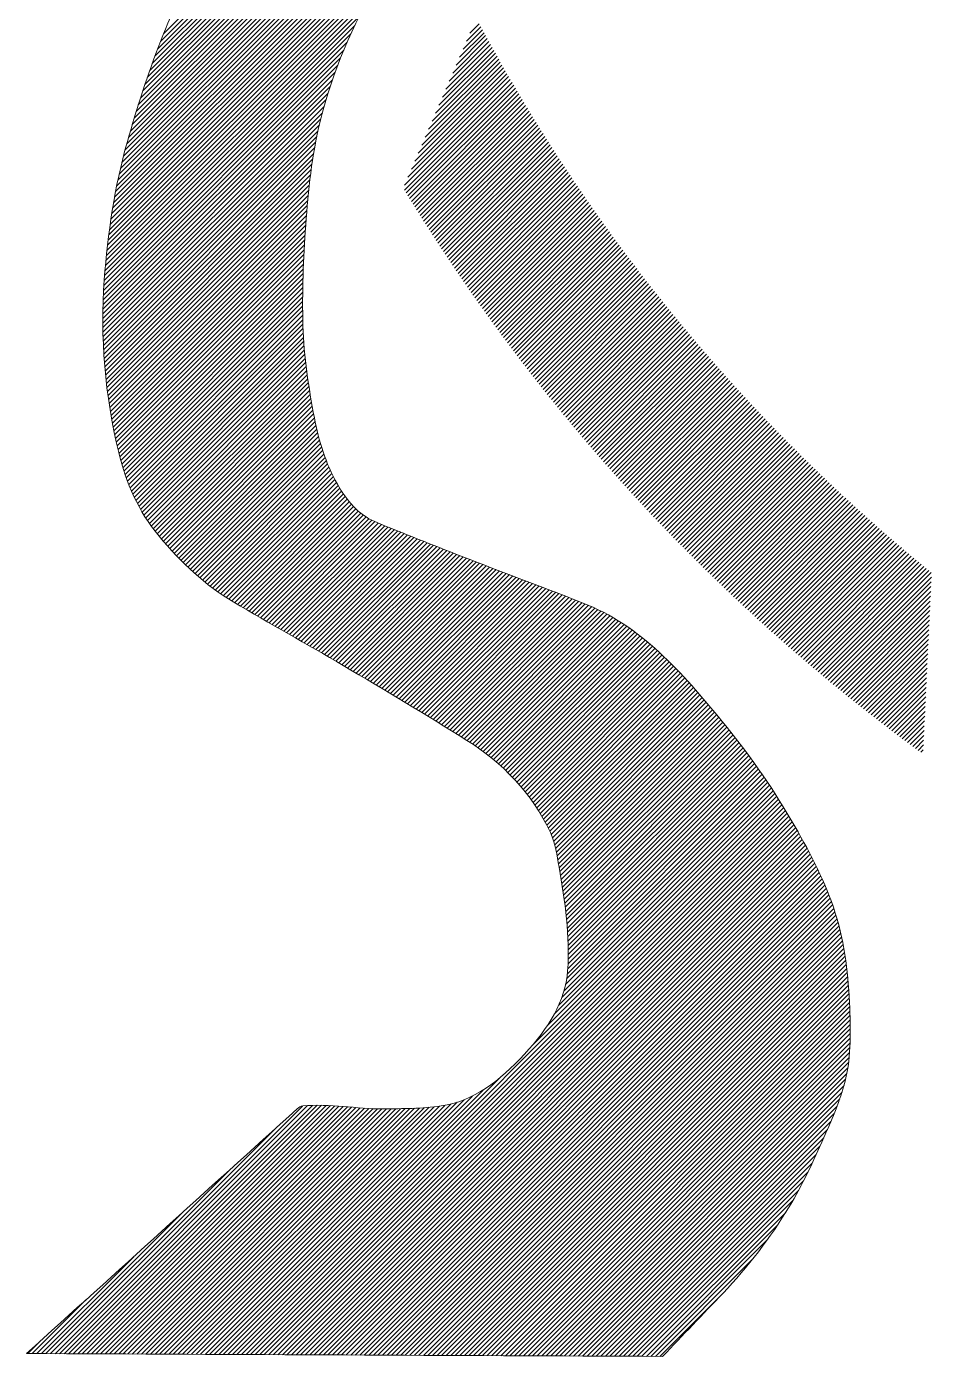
# Model space of a CAD drawing. Header units: inches. Extents: x 35 to 2894, y 23 to 617.
# Drawn here: x 835.13 to 840.73, y 117.61 to 125.84 of the extents above; entities that cross this region are included whole.
import ezdxf

# ---------------------------------------------------------------- set-up
doc = ezdxf.new("R2010")
doc.units = ezdxf.units.IN
doc.header["$MEASUREMENT"] = 0
doc.layers.add('ONDOCS', color=7, linetype='Continuous', lineweight=0)

msp = doc.modelspace()

# ---------------------------------------------------------------- linework, layer by layer
at = {"layer": 'ONDOCS', "color": 7, "linetype": 'Continuous', "lineweight": 0, "ltscale": 100}
for p, q in [((835.8201, 125.3581), (840.2265, 129.7646)), ((835.8334, 125.3997), (840.1882, 129.7545)), ((835.8471, 125.4417), (840.1499, 129.7446)), ((835.8612, 125.4842), (840.1117, 129.7346)), ((835.8759, 125.5272), (840.0734, 129.7247)), ((835.8911, 125.5707), (840.0351, 129.7146)), ((835.9069, 125.6148), (839.9966, 129.7044)), ((835.9233, 125.6595), (839.9579, 129.694)), ((835.9404, 125.7048), (839.9188, 129.6833)), ((835.9582, 125.751), (839.8794, 129.6722)), ((835.9768, 125.7978), (839.8396, 129.6606)), ((835.8072, 125.317), (839.1191, 128.6288)), ((835.7947, 125.2762), (838.8759, 128.3573)), ((835.7826, 125.2358), (838.7097, 128.1628)), ((835.7708, 125.1957), (838.5761, 128.001)), ((835.7594, 125.156), (838.4616, 127.8582)), ((835.7483, 125.1166), (838.3599, 127.7282)), ((835.7377, 125.0777), (838.2676, 127.6076)), ((835.7278, 125.0395), (838.1825, 127.4942)), ((835.7185, 125.0019), (838.1032, 127.3866)), ((835.7097, 124.9649), (838.0285, 127.2836)), ((835.7015, 124.9283), (837.9579, 127.1848)), ((835.6937, 124.8923), (837.8925, 127.0911)), ((835.6864, 124.8566), (837.832, 127.0022)), ((835.6795, 124.8215), (837.7755, 126.9174)), ((835.673, 124.7867), (837.7224, 126.836)), ((835.6669, 124.7523), (837.6722, 126.7576)), ((835.6612, 124.7182), (837.6247, 126.6817)), ((835.6507, 124.6511), (837.5361, 126.5366)), ((835.6558, 124.6845), (837.5794, 126.6081)), ((835.6459, 124.618), (837.4946, 126.4668)), ((835.6414, 124.5852), (837.4547, 126.3986)), ((835.6371, 124.5527), (837.4163, 126.3318)), ((835.6294, 124.4884), (837.3432, 126.2022)), ((835.6332, 124.5204), (837.3791, 126.2664)), ((835.6259, 124.4566), (837.3084, 126.1391)), ((835.6226, 124.425), (837.2749, 126.0773)), ((835.6167, 124.3625), (837.2138, 125.9596)), ((835.6196, 124.3937), (837.2434, 126.0175)), ((835.614, 124.3316), (837.1861, 125.9037)), ((835.6092, 124.2701), (837.1361, 125.797)), ((835.6115, 124.3008), (837.1603, 125.8495)), ((837.8096, 125.6534), (837.961, 125.8048)), ((837.8309, 125.703), (837.9511, 125.8232)), ((837.8522, 125.7526), (837.9412, 125.8416)), ((837.8735, 125.8022), (837.9313, 125.86)), ((835.6072, 124.2398), (837.1136, 125.7462)), ((837.703, 125.4054), (838.0111, 125.7135)), ((837.7243, 125.455), (838.001, 125.7317)), ((837.7456, 125.5046), (837.991, 125.7499)), ((837.767, 125.5542), (837.9809, 125.7682)), ((837.7883, 125.6038), (837.9709, 125.7865)), ((835.6039, 124.1799), (837.0731, 125.6492)), ((835.6054, 124.2097), (837.0926, 125.697)), ((837.6178, 125.207), (838.0517, 125.6409)), ((837.6391, 125.2566), (838.0415, 125.659)), ((837.6604, 125.3062), (838.0313, 125.6771)), ((837.6817, 125.3558), (838.0212, 125.6953)), ((835.6017, 124.1212), (837.0381, 125.5576)), ((835.6027, 124.1504), (837.055, 125.6027)), ((837.5112, 124.959), (838.103, 125.5508)), ((837.5326, 125.0086), (838.0927, 125.5687)), ((837.5539, 125.0582), (838.0824, 125.5867)), ((837.5752, 125.1078), (838.0721, 125.6047)), ((837.5965, 125.1574), (838.0619, 125.6228)), ((835.6006, 124.0635), (837.008, 125.4708)), ((835.6011, 124.0922), (837.0225, 125.5136)), ((837.468, 124.8308), (838.1342, 125.497)), ((837.4686, 124.8598), (838.1238, 125.5149)), ((837.4787, 124.8132), (838.1446, 125.4792)), ((837.4894, 124.7956), (838.1551, 125.4614)), ((837.4899, 124.9094), (838.1134, 125.5328)), ((835.6004, 124.035), (836.9945, 125.4291)), ((835.6005, 124.0067), (836.9821, 125.3883)), ((837.5002, 124.7781), (838.1656, 125.4436)), ((837.5109, 124.7606), (838.1761, 125.4258)), ((837.5217, 124.7431), (838.1867, 125.4081)), ((837.5326, 124.7257), (838.1973, 125.3903)), ((835.6008, 123.9787), (836.9706, 125.3485)), ((835.6013, 123.9509), (836.9599, 125.3096)), ((837.5434, 124.7082), (838.2079, 125.3727)), ((837.5543, 124.6908), (838.2185, 125.355)), ((837.5652, 124.6734), (838.2292, 125.3374)), ((837.5762, 124.6561), (838.2399, 125.3198)), ((837.5871, 124.6387), (838.2506, 125.3022)), ((835.602, 123.9234), (836.9502, 125.2715)), ((835.6029, 123.896), (836.9412, 125.2342)), ((837.5981, 124.6214), (838.2613, 125.2846)), ((837.6091, 124.6041), (838.2721, 125.2671)), ((837.6202, 124.5869), (838.2829, 125.2496)), ((837.6312, 124.5696), (838.2937, 125.2322)), ((837.6423, 124.5524), (838.3046, 125.2147)), ((835.6041, 123.8689), (836.9329, 125.1977)), ((835.6054, 123.8419), (836.9253, 125.1618)), ((837.6534, 124.5353), (838.3155, 125.1973)), ((837.6646, 124.5181), (838.3264, 125.1799)), ((837.6757, 124.501), (838.3373, 125.1626)), ((837.6869, 124.4839), (838.3483, 125.1452)), ((835.607, 123.8152), (836.9184, 125.1266)), ((835.6087, 123.7886), (836.912, 125.0919)), ((835.6107, 123.7623), (836.9061, 125.0577)), ((837.6981, 124.4668), (838.3593, 125.1279)), ((837.7094, 124.4497), (838.3703, 125.1107)), ((837.7206, 124.4327), (838.3814, 125.0934)), ((837.7319, 124.4157), (838.3924, 125.0762)), ((837.7432, 124.3987), (838.4035, 125.059)), ((835.6128, 123.7361), (836.9006, 125.024)), ((835.6151, 123.7101), (836.8956, 124.9906)), ((837.7546, 124.3817), (838.4147, 125.0418)), ((837.7659, 124.3648), (838.4258, 125.0247)), ((837.7773, 124.3479), (838.437, 125.0076)), ((837.7887, 124.331), (838.4482, 124.9905)), ((837.8002, 124.3142), (838.4595, 124.9734)), ((835.6176, 123.6843), (836.891, 124.9577)), ((835.6202, 123.6586), (836.8867, 124.9251)), ((835.623, 123.6332), (836.8827, 124.8928)), ((837.8116, 124.2973), (838.4707, 124.9564)), ((837.8231, 124.2805), (838.482, 124.9394)), ((837.8346, 124.2637), (838.4933, 124.9224)), ((837.8462, 124.247), (838.5047, 124.9055)), ((837.8577, 124.2302), (838.516, 124.8886)), ((835.626, 123.6079), (836.879, 124.8608)), ((835.6292, 123.5827), (836.8756, 124.8291)), ((837.8693, 124.2135), (838.5274, 124.8717)), ((837.8809, 124.1968), (838.5389, 124.8548)), ((837.8925, 124.1802), (838.5503, 124.838)), ((837.9042, 124.1635), (838.5618, 124.8211)), ((837.9159, 124.1469), (838.5733, 124.8043)), ((835.6325, 123.5578), (836.8724, 124.7976)), ((835.636, 123.533), (836.8694, 124.7663)), ((835.6396, 123.5083), (836.8666, 124.7352)), ((837.9276, 124.1303), (838.5848, 124.7876)), ((837.9393, 124.1138), (838.5964, 124.7708)), ((837.9511, 124.0972), (838.608, 124.7541)), ((837.9629, 124.0807), (838.6196, 124.7374)), ((837.9747, 124.0642), (838.6312, 124.7208)), ((835.6434, 123.4838), (836.864, 124.7043)), ((835.6474, 123.4594), (836.8615, 124.6736)), ((835.6515, 123.4352), (836.8592, 124.6429)), ((837.9865, 124.0478), (838.6429, 124.7042)), ((837.9983, 124.0313), (838.6546, 124.6876)), ((838.0102, 124.0149), (838.6663, 124.671)), ((838.0221, 123.9985), (838.678, 124.6544)), ((838.034, 123.9821), (838.6898, 124.6379)), ((835.6557, 123.4112), (836.857, 124.6124)), ((835.6601, 123.3872), (836.8548, 124.582)), ((838.046, 123.9658), (838.7016, 124.6214)), ((838.058, 123.9495), (838.7134, 124.6049)), ((838.07, 123.9332), (838.7253, 124.5885)), ((838.082, 123.9169), (838.7372, 124.5721)), ((838.094, 123.9007), (838.7491, 124.5557)), ((835.6646, 123.3635), (836.8528, 124.5517)), ((835.6692, 123.3398), (836.851, 124.5216)), ((835.674, 123.3163), (836.8492, 124.4915)), ((838.1061, 123.8844), (838.761, 124.5393)), ((838.1182, 123.8682), (838.7729, 124.523)), ((838.1303, 123.8521), (838.7849, 124.5066)), ((838.1425, 123.8359), (838.7969, 124.4904)), ((838.1546, 123.8198), (838.809, 124.4741)), ((835.6789, 123.2929), (836.8475, 124.4615)), ((835.684, 123.2697), (836.846, 124.4317)), ((835.6892, 123.2466), (836.8446, 124.402)), ((838.1668, 123.8037), (838.821, 124.4579)), ((838.1791, 123.7876), (838.8331, 124.4416)), ((838.1913, 123.7715), (838.8452, 124.4255)), ((838.2036, 123.7555), (838.8573, 124.4093)), ((838.2158, 123.7395), (838.8695, 124.3932)), ((835.6945, 123.2236), (836.8433, 124.3724)), ((835.6999, 123.2007), (836.8421, 124.3429)), ((835.7056, 123.1781), (836.8411, 124.3136)), ((838.2282, 123.7235), (838.8817, 124.3771)), ((838.2405, 123.7076), (838.8939, 124.361)), ((838.2529, 123.6916), (838.9062, 124.3449)), ((838.2652, 123.6757), (838.9184, 124.3289)), ((838.2776, 123.6598), (838.9307, 124.3129)), ((835.7115, 123.1558), (836.8402, 124.2844)), ((835.7177, 123.1337), (836.8394, 124.2553)), ((835.7242, 123.1119), (836.8388, 124.2264)), ((838.2901, 123.644), (838.943, 124.2969)), ((838.3025, 123.6281), (838.9554, 124.281)), ((838.315, 123.6123), (838.9677, 124.265)), ((838.3275, 123.5965), (838.9801, 124.2492)), ((838.3401, 123.5808), (838.9926, 124.2333)), ((835.731, 123.0904), (836.8383, 124.1976)), ((835.7381, 123.0691), (836.838, 124.169)), ((838.3526, 123.565), (839.005, 124.2174)), ((838.3652, 123.5493), (839.0175, 124.2016)), ((838.3778, 123.5336), (839.03, 124.1858)), ((838.3904, 123.5179), (839.0425, 124.17)), ((838.4031, 123.5023), (839.0551, 124.1543)), ((835.7454, 123.0481), (836.8378, 124.1405)), ((835.753, 123.0275), (836.8377, 124.1122)), ((835.7609, 123.0071), (836.8378, 124.084)), ((838.4157, 123.4867), (839.0676, 124.1386)), ((838.4284, 123.4711), (839.0802, 124.1229)), ((838.4411, 123.4555), (839.0929, 124.1072)), ((838.4539, 123.4399), (839.1055, 124.0916)), ((838.4667, 123.4244), (839.1182, 124.076)), ((835.7691, 122.987), (836.838, 124.0559)), ((835.7775, 122.9671), (836.8384, 124.028)), ((835.7863, 122.9476), (836.839, 124.0003)), ((838.4794, 123.4089), (839.1309, 124.0604)), ((838.4923, 123.3934), (839.1436, 124.0448)), ((838.5051, 123.378), (839.1564, 124.0293)), ((838.518, 123.3625), (839.1692, 124.0138)), ((838.5308, 123.3471), (839.182, 123.9983)), ((838.5437, 123.3317), (839.1948, 123.9828)), ((835.7953, 122.9283), (836.8397, 123.9727)), ((835.8046, 122.9093), (836.8408, 123.9455)), ((835.8142, 122.8906), (836.8422, 123.9186)), ((838.5567, 123.3164), (839.2077, 123.9674)), ((838.5696, 123.301), (839.2206, 123.952)), ((838.5826, 123.2857), (839.2335, 123.9366)), ((838.5956, 123.2704), (839.2464, 123.9212)), ((838.6087, 123.2552), (839.2594, 123.9059)), ((835.8241, 122.8722), (836.8439, 123.892)), ((835.8342, 122.854), (836.8458, 123.8656)), ((835.8446, 122.8361), (836.8481, 123.8396)), ((835.8553, 122.8185), (836.8505, 123.8137)), ((838.6217, 123.2399), (839.2724, 123.8906)), ((838.6348, 123.2247), (839.2854, 123.8753)), ((838.6479, 123.2095), (839.2984, 123.86)), ((838.661, 123.1943), (839.3115, 123.8448)), ((838.6741, 123.1792), (839.3246, 123.8296)), ((838.6873, 123.1641), (839.3377, 123.8144)), ((835.8662, 122.8011), (836.8532, 123.7881)), ((835.8774, 122.784), (836.8561, 123.7627)), ((835.8889, 122.7672), (836.8592, 123.7375)), ((838.7005, 123.149), (839.3508, 123.7993)), ((838.7137, 123.1339), (839.364, 123.7841)), ((838.727, 123.1188), (839.3772, 123.769)), ((838.7402, 123.1038), (839.3904, 123.754)), ((838.7535, 123.0888), (839.4036, 123.7389)), ((835.9006, 122.7506), (836.8624, 123.7124)), ((835.9126, 122.7343), (836.8658, 123.6875)), ((835.9248, 122.7183), (836.8693, 123.6628)), ((838.7668, 123.0738), (839.4169, 123.7239)), ((838.7802, 123.0588), (839.4302, 123.7089)), ((838.7935, 123.0439), (839.4435, 123.6939)), ((838.8069, 123.029), (839.4569, 123.679)), ((838.8203, 123.0141), (839.4702, 123.664)), ((838.8337, 122.9992), (839.4836, 123.6491)), ((835.9373, 122.7024), (836.873, 123.6382)), ((835.95, 122.6868), (836.8768, 123.6137)), ((835.9629, 122.6714), (836.8807, 123.5893)), ((838.8472, 122.9844), (839.4971, 123.6343)), ((838.8607, 122.9696), (839.5105, 123.6194)), ((838.8742, 122.9548), (839.524, 123.6046)), ((838.8877, 122.94), (839.5375, 123.5898)), ((838.9012, 122.9253), (839.551, 123.575)), ((835.9758, 122.6561), (836.8847, 123.565)), ((835.9889, 122.6409), (836.8888, 123.5408)), ((836.0022, 122.6258), (836.893, 123.5167)), ((836.0155, 122.6109), (836.8973, 123.4926)), ((838.9148, 122.9105), (839.5645, 123.5603)), ((838.9284, 122.8958), (839.5781, 123.5455)), ((838.942, 122.8811), (839.5917, 123.5308)), ((838.9556, 122.8665), (839.6053, 123.5162)), ((838.9693, 122.8519), (839.619, 123.5015)), ((838.983, 122.8373), (839.6327, 123.4869)), ((836.0289, 122.596), (836.9016, 123.4687)), ((836.0425, 122.5813), (836.9059, 123.4447)), ((836.0563, 122.5668), (836.9103, 123.4208)), ((838.9967, 122.8227), (839.6464, 123.4723)), ((839.0104, 122.8081), (839.6601, 123.4577)), ((839.0242, 122.7936), (839.6738, 123.4432)), ((839.038, 122.7791), (839.6876, 123.4287)), ((839.0518, 122.7646), (839.7014, 123.4142)), ((836.0701, 122.5523), (836.9148, 123.397)), ((836.0841, 122.538), (836.9196, 123.3736)), ((836.0983, 122.5239), (836.9248, 123.3504)), ((836.1125, 122.5099), (836.9302, 123.3275)), ((839.0656, 122.7501), (839.7152, 123.3997)), ((839.0795, 122.7357), (839.7291, 123.3853)), ((839.0933, 122.7212), (839.743, 123.3708)), ((839.1072, 122.7068), (839.7569, 123.3565)), ((839.1212, 122.6925), (839.7708, 123.3421)), ((839.1351, 122.6781), (839.7847, 123.3277)), ((836.127, 122.496), (836.9358, 123.3049)), ((836.1416, 122.4823), (836.9419, 123.2826)), ((836.1563, 122.4688), (836.9482, 123.2606)), ((836.1712, 122.4554), (836.9548, 123.2389)), ((839.1491, 122.6638), (839.7987, 123.3134)), ((839.1631, 122.6495), (839.8127, 123.2991)), ((839.1771, 122.6352), (839.8267, 123.2849)), ((839.1911, 122.6209), (839.8408, 123.2706)), ((839.2052, 122.6067), (839.8549, 123.2564)), ((839.2193, 122.5925), (839.869, 123.2422)), ((836.1863, 122.4422), (836.9617, 123.2175)), ((836.2016, 122.4291), (836.9689, 123.1965)), ((836.217, 122.4162), (836.9765, 123.1757)), ((836.2326, 122.4035), (836.9843, 123.1553)), ((839.2334, 122.5783), (839.8831, 123.2281)), ((839.2475, 122.5642), (839.8973, 123.2139)), ((839.2617, 122.55), (839.9114, 123.1998)), ((839.2758, 122.5359), (839.9257, 123.1857)), ((839.2901, 122.5218), (839.9399, 123.1716)), ((839.3043, 122.5077), (839.9541, 123.1576)), ((836.2483, 122.391), (836.9924, 123.1351)), ((836.2643, 122.3787), (837.0009, 123.1152)), ((836.2804, 122.3665), (837.0096, 123.0957)), ((836.2968, 122.3545), (837.0186, 123.0764)), ((839.3185, 122.4937), (839.9684, 123.1436)), ((839.3328, 122.4797), (839.9827, 123.1296)), ((839.3471, 122.4657), (839.9971, 123.1156)), ((839.3614, 122.4517), (840.0114, 123.1017)), ((839.3758, 122.4378), (840.0258, 123.0878)), ((839.3901, 122.4238), (840.0402, 123.0739)), ((836.3133, 122.3427), (837.0279, 123.0574)), ((836.33, 122.3312), (837.0375, 123.0387)), ((836.3469, 122.3198), (837.0473, 123.0202)), ((836.364, 122.3086), (837.0575, 123.002)), ((839.4045, 122.4099), (840.0546, 123.06)), ((839.4189, 122.396), (840.0691, 123.0462)), ((839.4334, 122.3822), (840.0836, 123.0324)), ((839.4478, 122.3683), (840.0981, 123.0186)), ((839.4623, 122.3545), (840.1126, 123.0048)), ((839.4768, 122.3407), (840.1272, 122.9911)), ((836.3813, 122.2976), (837.0679, 122.9842)), ((836.3988, 122.2868), (837.0788, 122.9668)), ((836.4165, 122.2762), (837.09, 122.9497)), ((836.4343, 122.2657), (837.1017, 122.9331)), ((836.4521, 122.2552), (837.1138, 122.9169)), ((839.4914, 122.327), (840.1418, 122.9774)), ((839.5059, 122.3132), (840.1564, 122.9637)), ((839.5205, 122.2995), (840.171, 122.9501)), ((839.5351, 122.2858), (840.1857, 122.9364)), ((839.5497, 122.2722), (840.2004, 122.9228)), ((839.5644, 122.2585), (840.2151, 122.9092)), ((836.4699, 122.2447), (837.1263, 122.9011)), ((836.4877, 122.2343), (837.1394, 122.8859)), ((836.5056, 122.2238), (837.153, 122.8712)), ((836.5235, 122.2134), (837.1671, 122.857)), ((836.5413, 122.203), (837.1818, 122.8435)), ((836.5592, 122.1926), (837.1972, 122.8306)), ((839.579, 122.2449), (840.2298, 122.8957)), ((839.5937, 122.2313), (840.2446, 122.8821)), ((839.6084, 122.2177), (840.2594, 122.8686)), ((839.6232, 122.2042), (840.2742, 122.8551)), ((839.638, 122.1906), (840.289, 122.8417)), ((839.6527, 122.1771), (840.3039, 122.8283)), ((836.5772, 122.1822), (837.2133, 122.8184)), ((836.5951, 122.1719), (837.2301, 122.8069)), ((836.613, 122.1615), (837.2478, 122.7962)), ((836.631, 122.1512), (837.2663, 122.7865)), ((836.649, 122.1408), (837.2858, 122.7777)), ((836.6669, 122.1305), (837.3058, 122.7694)), ((836.6849, 122.1202), (837.3258, 122.7611)), ((836.7029, 122.1099), (837.3458, 122.7528)), ((836.7209, 122.0996), (837.3659, 122.7446)), ((839.6676, 122.1636), (840.3188, 122.8149)), ((839.6824, 122.1502), (840.3337, 122.8015)), ((839.6973, 122.1368), (840.3486, 122.7881)), ((839.7121, 122.1233), (840.3636, 122.7748)), ((839.727, 122.11), (840.3786, 122.7615)), ((839.742, 122.0966), (840.3936, 122.7482)), ((836.7388, 122.0892), (837.386, 122.7364)), ((836.7568, 122.0789), (837.4061, 122.7282)), ((836.7748, 122.0686), (837.4262, 122.72)), ((836.7928, 122.0583), (837.4464, 122.7119)), ((836.8108, 122.048), (837.4665, 122.7038)), ((836.8288, 122.0377), (837.4867, 122.6957)), ((836.8468, 122.0274), (837.5069, 122.6876)), ((836.8648, 122.0171), (837.5272, 122.6795)), ((836.8827, 122.0068), (837.5474, 122.6714)), ((836.9007, 121.9964), (837.5676, 122.6634)), ((839.7569, 122.0832), (840.4086, 122.735)), ((839.7719, 122.0699), (840.4237, 122.7217)), ((839.7869, 122.0566), (840.4388, 122.7085)), ((839.8019, 122.0434), (840.4539, 122.6953)), ((839.817, 122.0301), (840.4691, 122.6822)), ((839.8321, 122.0169), (840.4842, 122.6691)), ((836.9186, 121.9861), (837.5879, 122.6554)), ((836.9366, 121.9757), (837.6082, 122.6473)), ((836.9545, 121.9654), (837.6285, 122.6393)), ((836.9724, 121.955), (837.6488, 122.6313)), ((836.9904, 121.9446), (837.6691, 122.6233)), ((837.0082, 121.9342), (837.6894, 122.6153)), ((837.0261, 121.9238), (837.7097, 122.6074)), ((837.044, 121.9134), (837.73, 122.5994)), ((837.0618, 121.9029), (837.7503, 122.5914)), ((837.0796, 121.8924), (837.7706, 122.5834)), ((839.8472, 122.0037), (840.4994, 122.656)), ((839.8623, 121.9905), (840.5146, 122.6429)), ((839.8774, 121.9774), (840.5299, 122.6298)), ((839.8926, 121.9642), (840.5452, 122.6168)), ((839.9078, 121.9511), (840.5605, 122.6038)), ((839.923, 121.9381), (840.5758, 122.5909)), ((837.0974, 121.8819), (837.7909, 122.5754)), ((837.1152, 121.8714), (837.8113, 122.5675)), ((837.133, 121.8609), (837.8316, 122.5595)), ((837.1508, 121.8504), (837.8519, 122.5515)), ((837.1686, 121.8399), (837.8723, 122.5436)), ((837.1864, 121.8294), (837.8927, 122.5357)), ((837.2041, 121.8189), (837.9131, 122.5278)), ((837.2219, 121.8083), (837.9335, 122.52)), ((837.2397, 121.7978), (837.954, 122.5121)), ((837.2574, 121.7872), (837.9744, 122.5043)), ((837.2751, 121.7767), (837.9949, 122.4965)), ((839.9382, 121.925), (840.5911, 122.5779)), ((839.9535, 121.912), (840.6065, 122.565)), ((839.9688, 121.899), (840.6219, 122.5521)), ((839.9841, 121.886), (840.6373, 122.5392)), ((839.9994, 121.873), (840.6528, 122.5264)), ((840.0148, 121.8601), (840.6682, 122.5136)), ((840.0301, 121.8471), (840.6837, 122.5008)), ((837.2929, 121.7661), (838.0154, 122.4886)), ((837.3106, 121.7556), (838.0359, 122.4808)), ((837.3283, 121.745), (838.0564, 122.4731)), ((837.346, 121.7344), (838.0769, 122.4653)), ((837.3637, 121.7238), (838.0974, 122.4575)), ((837.3814, 121.7132), (838.1179, 122.4497)), ((837.3991, 121.7026), (838.1385, 122.4419)), ((837.4168, 121.692), (838.159, 122.4342)), ((837.4345, 121.6814), (838.1795, 122.4264)), ((837.4521, 121.6707), (838.2, 122.4186)), ((840.0455, 121.8343), (840.6993, 122.488)), ((840.061, 121.8214), (840.7148, 122.4752)), ((840.0764, 121.8085), (840.7304, 122.4625)), ((840.0919, 121.7957), (840.7312, 122.4351)), ((837.4698, 121.6601), (838.2205, 122.4108)), ((837.4874, 121.6494), (838.241, 122.403)), ((837.5051, 121.6388), (838.2615, 122.3953)), ((837.5227, 121.6281), (838.282, 122.3874)), ((837.5403, 121.6174), (838.3025, 122.3796)), ((837.5579, 121.6067), (838.323, 122.3718)), ((837.5755, 121.596), (838.3434, 122.3639)), ((837.5931, 121.5853), (838.3638, 122.3561)), ((837.6107, 121.5746), (838.3843, 122.3482)), ((837.6282, 121.5639), (838.4047, 122.3403)), ((837.6458, 121.5531), (838.425, 122.3324)), ((840.1074, 121.7829), (840.7298, 122.4054)), ((840.1229, 121.7702), (840.7284, 122.3757)), ((840.1385, 121.7574), (840.727, 122.3459)), ((837.6633, 121.5424), (838.4454, 122.3244)), ((837.6809, 121.5316), (838.4657, 122.3165)), ((837.6984, 121.5209), (838.486, 122.3085)), ((837.7159, 121.5101), (838.5063, 122.3004)), ((837.7334, 121.4993), (838.5265, 122.2924)), ((837.7509, 121.4885), (838.5467, 122.2843)), ((837.7684, 121.4777), (838.5669, 122.2762)), ((837.7858, 121.4668), (838.587, 122.268)), ((837.8033, 121.456), (838.6071, 122.2598)), ((837.8207, 121.4451), (838.627, 122.2514)), ((840.154, 121.7447), (840.7256, 122.3162)), ((840.1696, 121.732), (840.7242, 122.2865)), ((840.1852, 121.7193), (840.7228, 122.2568)), ((837.8382, 121.4343), (838.6466, 122.2427)), ((837.8556, 121.4234), (838.6659, 122.2337)), ((837.8729, 121.4124), (838.6849, 122.2245)), ((837.89, 121.4012), (838.7037, 122.2149)), ((837.9069, 121.3898), (838.7222, 122.2051)), ((837.9236, 121.3783), (838.7404, 122.1951)), ((837.9402, 121.3665), (838.7584, 122.1848)), ((837.9565, 121.3545), (838.7762, 122.1743)), ((840.2009, 121.7066), (840.7214, 122.2271)), ((840.2165, 121.694), (840.7199, 122.1974)), ((840.2322, 121.6814), (840.7185, 122.1677)), ((837.9726, 121.3424), (838.7938, 122.1635)), ((837.9886, 121.33), (838.8111, 122.1525)), ((838.0043, 121.3174), (838.8282, 122.1413)), ((838.0198, 121.3047), (838.8451, 122.13)), ((838.0352, 121.2917), (838.8618, 122.1184)), ((838.0503, 121.2786), (838.8783, 122.1066)), ((838.0653, 121.2652), (838.8946, 122.0946)), ((840.2479, 121.6688), (840.7171, 122.138)), ((840.2637, 121.6563), (840.7157, 122.1083)), ((838.08, 121.2517), (838.9108, 122.0825)), ((838.0945, 121.2379), (838.9268, 122.0702)), ((838.1089, 121.224), (838.9426, 122.0577)), ((838.123, 121.2098), (838.9582, 122.045)), ((838.1369, 121.1954), (838.9737, 122.0322)), ((838.1506, 121.1808), (838.989, 122.0192)), ((838.1641, 121.166), (839.0042, 122.0061)), ((840.2794, 121.6437), (840.7143, 122.0786)), ((840.2952, 121.6312), (840.7129, 122.0489)), ((840.311, 121.6187), (840.7115, 122.0192)), ((838.1774, 121.151), (839.0193, 121.9929)), ((838.1905, 121.1358), (839.0342, 121.9795)), ((838.2033, 121.1204), (839.049, 121.966)), ((838.216, 121.1047), (839.0636, 121.9524)), ((838.2284, 121.0888), (839.0782, 121.9386)), ((838.2406, 121.0727), (839.0926, 121.9247)), ((840.3269, 121.6063), (840.71, 121.9894)), ((840.3427, 121.5938), (840.7086, 121.9597)), ((840.3586, 121.5814), (840.7072, 121.93)), ((838.2526, 121.0564), (839.1069, 121.9107)), ((838.2643, 121.0399), (839.1211, 121.8966)), ((838.2758, 121.0231), (839.1352, 121.8824)), ((838.2871, 121.006), (839.1492, 121.8681)), ((838.2981, 120.9888), (839.1631, 121.8537)), ((838.3089, 120.9713), (839.1769, 121.8392)), ((840.3745, 121.569), (840.7058, 121.9003)), ((840.3904, 121.5567), (840.7044, 121.8706)), ((840.4064, 121.5443), (840.703, 121.8409)), ((838.3194, 120.9535), (839.1906, 121.8247)), ((838.3297, 120.9355), (839.2042, 121.81)), ((838.3398, 120.9173), (839.2178, 121.7952)), ((838.3496, 120.8987), (839.2312, 121.7804)), ((838.3591, 120.88), (839.2446, 121.7655)), ((840.4224, 121.532), (840.7016, 121.8112)), ((840.4384, 121.5197), (840.7002, 121.7815)), ((838.3683, 120.8609), (839.258, 121.7506)), ((838.3772, 120.8415), (839.2713, 121.7356)), ((838.3852, 120.8212), (839.2845, 121.7205)), ((838.3924, 120.8001), (839.2976, 121.7053)), ((838.3987, 120.7781), (839.3107, 121.6902)), ((838.4043, 120.7554), (839.3238, 121.6749)), ((840.4544, 121.5074), (840.6987, 121.7518)), ((840.4704, 121.4952), (840.6973, 121.7221)), ((840.4865, 121.483), (840.6959, 121.6924)), ((838.4092, 120.732), (839.3368, 121.6596)), ((838.4137, 120.7082), (839.3498, 121.6443)), ((838.4178, 120.6841), (839.3627, 121.6289)), ((838.4218, 120.6598), (839.3756, 121.6136)), ((838.426, 120.6356), (839.3885, 121.5981)), ((840.5026, 121.4708), (840.6945, 121.6627)), ((840.5187, 121.4586), (840.6931, 121.6329)), ((840.5349, 121.4464), (840.6917, 121.6032)), ((838.4301, 120.6115), (839.4013, 121.5827)), ((838.4343, 120.5873), (839.4141, 121.5672)), ((838.4383, 120.5631), (839.4269, 121.5517)), ((838.4423, 120.5387), (839.4397, 121.5362)), ((838.4462, 120.5143), (839.4525, 121.5207)), ((840.551, 121.4343), (840.6903, 121.5735)), ((840.5672, 121.4222), (840.6888, 121.5438)), ((840.5834, 121.4101), (840.6874, 121.5141)), ((838.4499, 120.4898), (839.4652, 121.5051)), ((838.4536, 120.4652), (839.4779, 121.4895)), ((838.4571, 120.4404), (839.4905, 121.4738)), ((838.4605, 120.4155), (839.5031, 121.4581)), ((838.4638, 120.3905), (839.5156, 121.4423)), ((838.4668, 120.3652), (839.528, 121.4264)), ((840.5997, 121.3981), (840.686, 121.4844)), ((840.6159, 121.386), (840.6846, 121.4547)), ((838.4697, 120.3398), (839.5404, 121.4105)), ((838.4723, 120.3141), (839.5526, 121.3944)), ((838.4747, 120.2882), (839.5648, 121.3784)), ((838.4769, 120.2621), (839.577, 121.3622)), ((838.4788, 120.2357), (839.5891, 121.346)), ((840.6322, 121.374), (840.6832, 121.425)), ((840.6486, 121.3621), (840.6818, 121.3953)), ((840.6649, 121.3501), (840.6804, 121.3656)), ((838.4803, 120.2089), (839.6011, 121.3297)), ((838.4815, 120.1819), (839.613, 121.3133)), ((838.4824, 120.1544), (839.6249, 121.2969)), ((838.4828, 120.1266), (839.6367, 121.2804)), ((838.4828, 120.0983), (839.6484, 121.2638)), ((838.4726, 119.9466), (839.706, 121.18)), ((838.477, 119.9793), (839.6946, 121.1969)), ((838.4796, 120.0102), (839.6832, 121.2137)), ((838.4813, 120.0401), (839.6716, 121.2305)), ((838.4823, 120.0695), (839.66, 121.2472)), ((838.4235, 119.7842), (839.7509, 121.1117)), ((838.4426, 119.8317), (839.7398, 121.1289)), ((838.4562, 119.8736), (839.7286, 121.146)), ((838.4659, 119.9116), (839.7173, 121.163)), ((836.3747, 117.6223), (839.7948, 121.0424)), ((836.4028, 117.6222), (839.8056, 121.0249)), ((838.262, 119.5379), (839.7839, 121.0598)), ((838.3524, 119.6566), (839.773, 121.0772)), ((838.3958, 119.7283), (839.762, 121.0945)), ((836.431, 117.622), (839.8164, 121.0074)), ((836.4592, 117.6219), (839.8271, 120.9898)), ((836.4873, 117.6218), (839.8377, 120.9722)), ((836.5155, 117.6216), (839.8483, 120.9544)), ((836.5437, 117.6215), (839.8588, 120.9367)), ((836.5718, 117.6214), (839.8693, 120.9189)), ((836.6, 117.6213), (839.8797, 120.901)), ((836.6282, 117.6211), (839.8901, 120.883)), ((836.6563, 117.621), (839.9004, 120.8651)), ((836.6845, 117.6209), (839.9107, 120.847)), ((836.7127, 117.6208), (839.9209, 120.8289)), ((836.7408, 117.6206), (839.931, 120.8108)), ((836.769, 117.6205), (839.9411, 120.7926)), ((836.7972, 117.6204), (839.9511, 120.7743)), ((836.8253, 117.6202), (839.961, 120.7559)), ((836.8535, 117.6201), (839.9708, 120.7374)), ((836.8817, 117.62), (839.9806, 120.7189)), ((836.9099, 117.6199), (839.9902, 120.7002)), ((836.938, 117.6197), (839.9998, 120.6815)), ((836.9662, 117.6196), (840.0092, 120.6626)), ((836.9944, 117.6195), (840.0185, 120.6436)), ((837.0225, 117.6194), (840.0277, 120.6245)), ((837.0507, 117.6192), (840.0368, 120.6053)), ((837.0789, 117.6191), (840.0457, 120.5859)), ((837.107, 117.619), (840.0545, 120.5664)), ((837.1352, 117.6188), (840.0631, 120.5468)), ((837.1634, 117.6187), (840.0716, 120.527)), ((837.1915, 117.6186), (840.08, 120.507)), ((837.2197, 117.6185), (840.0882, 120.4869)), ((837.2479, 117.6183), (840.0962, 120.4666)), ((837.276, 117.6182), (840.104, 120.4462)), ((837.3042, 117.6181), (840.1117, 120.4255)), ((837.3324, 117.618), (840.1191, 120.4047)), ((837.3605, 117.6178), (840.1264, 120.3837)), ((837.3887, 117.6177), (840.1335, 120.3625)), ((837.4169, 117.6176), (840.1403, 120.341)), ((837.445, 117.6174), (840.1469, 120.3193)), ((837.4732, 117.6173), (840.1532, 120.2974)), ((837.5014, 117.6172), (840.1593, 120.2751)), ((837.5295, 117.6171), (840.165, 120.2525)), ((837.5577, 117.6169), (840.1705, 120.2297)), ((837.5859, 117.6168), (840.1757, 120.2066)), ((837.614, 117.6167), (840.1806, 120.1832)), ((837.6422, 117.6165), (840.1852, 120.1596)), ((837.6704, 117.6164), (840.1896, 120.1356)), ((837.6985, 117.6163), (840.1937, 120.1114)), ((837.7267, 117.6162), (840.1975, 120.0869)), ((837.7549, 117.616), (840.201, 120.0622)), ((837.783, 117.6159), (840.2043, 120.0371)), ((837.8112, 117.6158), (840.2073, 120.0119)), ((837.8394, 117.6157), (840.2101, 119.9864)), ((837.8676, 117.6155), (840.2126, 119.9606)), ((837.8957, 117.6154), (840.215, 119.9347)), ((837.9239, 117.6153), (840.2171, 119.9085)), ((837.9521, 117.6151), (840.219, 119.8821)), ((837.9802, 117.615), (840.2207, 119.8555)), ((838.0084, 117.6149), (840.2222, 119.8287)), ((838.0366, 117.6148), (840.2236, 119.8018)), ((838.0647, 117.6146), (840.2248, 119.7747)), ((838.0929, 117.6145), (840.2259, 119.7476)), ((838.1211, 117.6144), (840.2269, 119.7203)), ((838.1492, 117.6143), (840.2278, 119.6928)), ((838.1774, 117.6141), (840.2285, 119.6652)), ((838.2056, 117.614), (840.2289, 119.6373)), ((838.2337, 117.6139), (840.229, 119.6091)), ((838.2619, 117.6137), (840.2287, 119.5806)), ((838.2901, 117.6136), (840.228, 119.5516)), ((838.3182, 117.6135), (840.2267, 119.522)), ((838.3464, 117.6134), (840.2248, 119.4918)), ((838.3746, 117.6132), (840.2222, 119.4608)), ((838.4027, 117.6131), (840.2186, 119.4289)), ((838.4309, 117.613), (840.2139, 119.396)), ((836.3465, 117.6224), (838.0599, 119.3358)), ((838.4591, 117.6129), (840.2078, 119.3616)), ((838.4872, 117.6127), (840.2001, 119.3256)), ((838.5154, 117.6126), (840.1901, 119.2873)), ((836.2902, 117.6227), (837.8897, 119.2222)), ((836.3183, 117.6225), (837.9546, 119.2588)), ((838.5436, 117.6125), (840.1779, 119.2468)), ((838.5717, 117.6123), (840.1638, 119.2044)), ((835.3043, 117.6271), (836.8375, 119.1603)), ((835.3325, 117.627), (836.8683, 119.1629)), ((835.3606, 117.6269), (836.898, 119.1643)), ((835.3888, 117.6267), (836.9269, 119.1648)), ((835.417, 117.6266), (836.955, 119.1646)), ((835.4451, 117.6265), (836.9825, 119.1639)), ((835.4733, 117.6264), (837.0096, 119.1627)), ((835.5015, 117.6262), (837.0363, 119.1611)), ((835.5296, 117.6261), (837.0628, 119.1593)), ((835.5578, 117.626), (837.0891, 119.1572)), ((835.586, 117.6259), (837.1152, 119.1551)), ((835.6141, 117.6257), (837.1413, 119.1529)), ((835.6423, 117.6256), (837.1675, 119.1508)), ((835.6705, 117.6255), (837.1937, 119.1487)), ((835.6986, 117.6253), (837.2201, 119.1468)), ((835.7268, 117.6252), (837.2468, 119.1452)), ((835.755, 117.6251), (837.2738, 119.1439)), ((835.7831, 117.625), (837.3012, 119.143)), ((835.8113, 117.6248), (837.3291, 119.1427)), ((835.8395, 117.6247), (837.3576, 119.1428)), ((835.8677, 117.6246), (837.3861, 119.143)), ((835.8958, 117.6245), (837.4147, 119.1433)), ((835.924, 117.6243), (837.4434, 119.1437)), ((835.9522, 117.6242), (837.4722, 119.1443)), ((835.9803, 117.6241), (837.5013, 119.1451)), ((836.0085, 117.6239), (837.5307, 119.1462)), ((836.0367, 117.6238), (837.5605, 119.1477)), ((836.0648, 117.6237), (837.5908, 119.1496)), ((836.093, 117.6236), (837.6215, 119.1521)), ((836.1212, 117.6234), (837.653, 119.1553)), ((836.1493, 117.6233), (837.6852, 119.1592)), ((836.1775, 117.6232), (837.7187, 119.1644)), ((836.2057, 117.623), (837.7547, 119.1721)), ((836.2338, 117.6229), (837.7941, 119.1832)), ((836.262, 117.6228), (837.8382, 119.199)), ((838.5999, 117.6122), (840.1477, 119.16)), ((838.6281, 117.6121), (840.1295, 119.1135)), ((838.6562, 117.612), (840.1094, 119.0651)), ((835.2761, 117.6273), (836.6781, 119.0292)), ((838.6844, 117.6118), (840.0875, 119.0149)), ((838.7126, 117.6117), (840.0643, 118.9634)), ((838.7407, 117.6116), (840.0409, 118.9117)), ((838.7689, 117.6114), (840.0173, 118.8598)), ((838.7971, 117.6113), (839.9931, 118.8074)), ((835.248, 117.6274), (836.3826, 118.762)), ((838.8252, 117.6112), (839.9677, 118.7537)), ((838.8534, 117.6111), (839.9402, 118.6979)), ((838.8816, 117.6109), (839.9096, 118.6389)), ((838.9098, 117.6108), (839.8737, 118.5747)), ((835.2198, 117.6275), (836.0871, 118.4948)), ((838.9379, 117.6107), (839.8292, 118.502)), ((838.9661, 117.6106), (839.7763, 118.4207)), ((838.9943, 117.6104), (839.7111, 118.3272)), ((835.1916, 117.6276), (835.7915, 118.2275)), ((839.0224, 117.6103), (839.6222, 118.21)), ((839.0506, 117.6102), (839.4093, 117.9689)), ((835.1635, 117.6278), (835.496, 117.9603)), ((835.1353, 117.6279), (835.2005, 117.6931))]:
    msp.add_line(p, q, dxfattribs=at)
msp.add_open_spline([(835.1284, 117.628), (836.4413, 117.622), (837.754, 117.616), (839.0669, 117.6102), (839.1915, 117.7408), (839.3164, 117.8715), (839.441, 118.0021), (839.5961, 118.1646), (839.7321, 118.3439), (839.851, 118.5367), (839.9352, 118.6738), (839.9984, 118.8183), (840.0648, 118.9645), (840.1127, 119.0698), (840.1571, 119.1722), (840.1895, 119.2852), (840.2351, 119.4437), (840.2317, 119.6066), (840.2251, 119.7664), (840.2171, 119.9635), (840.1989, 120.16), (840.1361, 120.3544), (840.0739, 120.5473), (839.9864, 120.7162), (839.8866, 120.889), (839.7587, 121.1107), (839.6223, 121.314), (839.4588, 121.5129), (839.2133, 121.8118), (838.9554, 122.1177), (838.6035, 122.2614), (838.3432, 122.3674), (838.0803, 122.4618), (837.8194, 122.5643), (837.6407, 122.6345), (837.4625, 122.7039), (837.2848, 122.7782), (837.1835, 122.8204), (837.1087, 122.9098), (837.0531, 123.0099), (836.9793, 123.1421), (836.9369, 123.2764), (836.9104, 123.4196), (836.8754, 123.6095), (836.8438, 123.7988), (836.8392, 123.99), (836.8342, 124.1977), (836.8422, 124.406), (836.857, 124.6137), (836.8724, 124.8293), (836.8946, 125.0428), (836.9461, 125.2553), (837.0211, 125.5644), (837.1499, 125.8491), (837.3026, 126.1284), (837.5099, 126.5076), (837.7304, 126.8655), (837.9799, 127.2155), (838.313, 127.6832), (838.6625, 128.126), (839.0491, 128.5522), (839.3224, 128.8535), (839.6043, 129.146), (839.94, 129.3719), (840.1605, 129.5201), (840.3864, 129.6566), (840.6095, 129.8), (840.6181, 129.8056), (840.6307, 129.8122), (840.6351, 129.8175), (840.6885, 129.8797), (840.3822, 129.8062), (840.2629, 129.7742), (839.9764, 129.6976), (839.6813, 129.633), (839.4054, 129.4965), (838.9968, 129.2947), (838.6447, 129.0404), (838.3006, 128.748), (837.8488, 128.3645), (837.439, 127.9673), (837.0531, 127.5184), (836.7372, 127.151), (836.4671, 126.7695), (836.2334, 126.3423), (836.0207, 125.9538), (835.8724, 125.557), (835.7522, 125.1305), (835.6722, 124.8468), (835.6308, 124.5612), (835.6095, 124.2751), (835.5833, 123.921), (835.6136, 123.5609), (835.6988, 123.2059), (835.7442, 123.0159), (835.8198, 122.8444), (835.9483, 122.6889), (836.0865, 122.5217), (836.2338, 122.3846), (836.4115, 122.2792), (836.6363, 122.1458), (836.864, 122.0196), (837.0887, 121.8871), (837.3459, 121.7355), (837.6008, 121.5827), (837.855, 121.4238), (838.0735, 121.2872), (838.2585, 121.0962), (838.3718, 120.8535), (838.4043, 120.784), (838.4126, 120.7122), (838.4253, 120.6396), (838.4622, 120.4276), (838.4947, 120.2104), (838.4787, 119.9981), (838.4643, 119.8062), (838.3599, 119.6406), (838.2114, 119.4813), (838.0562, 119.3147), (837.8971, 119.1892), (837.6946, 119.1605), (837.5758, 119.1437), (837.4571, 119.1436), (837.3382, 119.1427), (837.1719, 119.1415), (837.0055, 119.1768), (836.8392, 119.1605), (836.826, 119.1592), (836.8134, 119.1516), (836.8036, 119.1427), (836.2452, 118.6378), (835.6868, 118.1328), (835.1284, 117.6279)], degree=3, knots=[0, 0, 0, 0, 0.282273, 0.282273, 0.282273, 0.286842, 0.286842, 0.286842, 0.292521, 0.292521, 0.292521, 0.296552, 0.296552, 0.296552, 0.299454, 0.299454, 0.299454, 0.303521, 0.303521, 0.303521, 0.308536, 0.308536, 0.308536, 0.313509, 0.313509, 0.313509, 0.319885, 0.319885, 0.319885, 0.329467, 0.329467, 0.329467, 0.336554, 0.336554, 0.336554, 0.341408, 0.341408, 0.341408, 0.34417, 0.34417, 0.34417, 0.347829, 0.347829, 0.347829, 0.352673, 0.352673, 0.352673, 0.357934, 0.357934, 0.357934, 0.363394, 0.363394, 0.363394, 0.371345, 0.371345, 0.371345, 0.382142, 0.382142, 0.382142, 0.396572, 0.396572, 0.396572, 0.406779, 0.406779, 0.406779, 0.413478, 0.413478, 0.413478, 0.413739, 0.413739, 0.413739, 0.416897, 0.416897, 0.416897, 0.424496, 0.424496, 0.424496, 0.435746, 0.435746, 0.435746, 0.450513, 0.450513, 0.450513, 0.462599, 0.462599, 0.462599, 0.473591, 0.473591, 0.473591, 0.480902, 0.480902, 0.480902, 0.489947, 0.489947, 0.489947, 0.494785, 0.494785, 0.494785, 0.5, 0.5, 0.5, 0.551101, 0.551101, 0.551101, 0.609581, 0.609581, 0.609581, 0.65984, 0.65984, 0.65984, 0.674235, 0.674235, 0.674235, 0.716277, 0.716277, 0.716277, 0.754274, 0.754274, 0.754274, 0.793996, 0.793996, 0.793996, 0.817301, 0.817301, 0.817301, 0.849908, 0.849908, 0.849908, 0.852511, 0.852511, 0.852511, 1, 1, 1, 1], dxfattribs=at)

doc.saveas('drawing.dxf')
